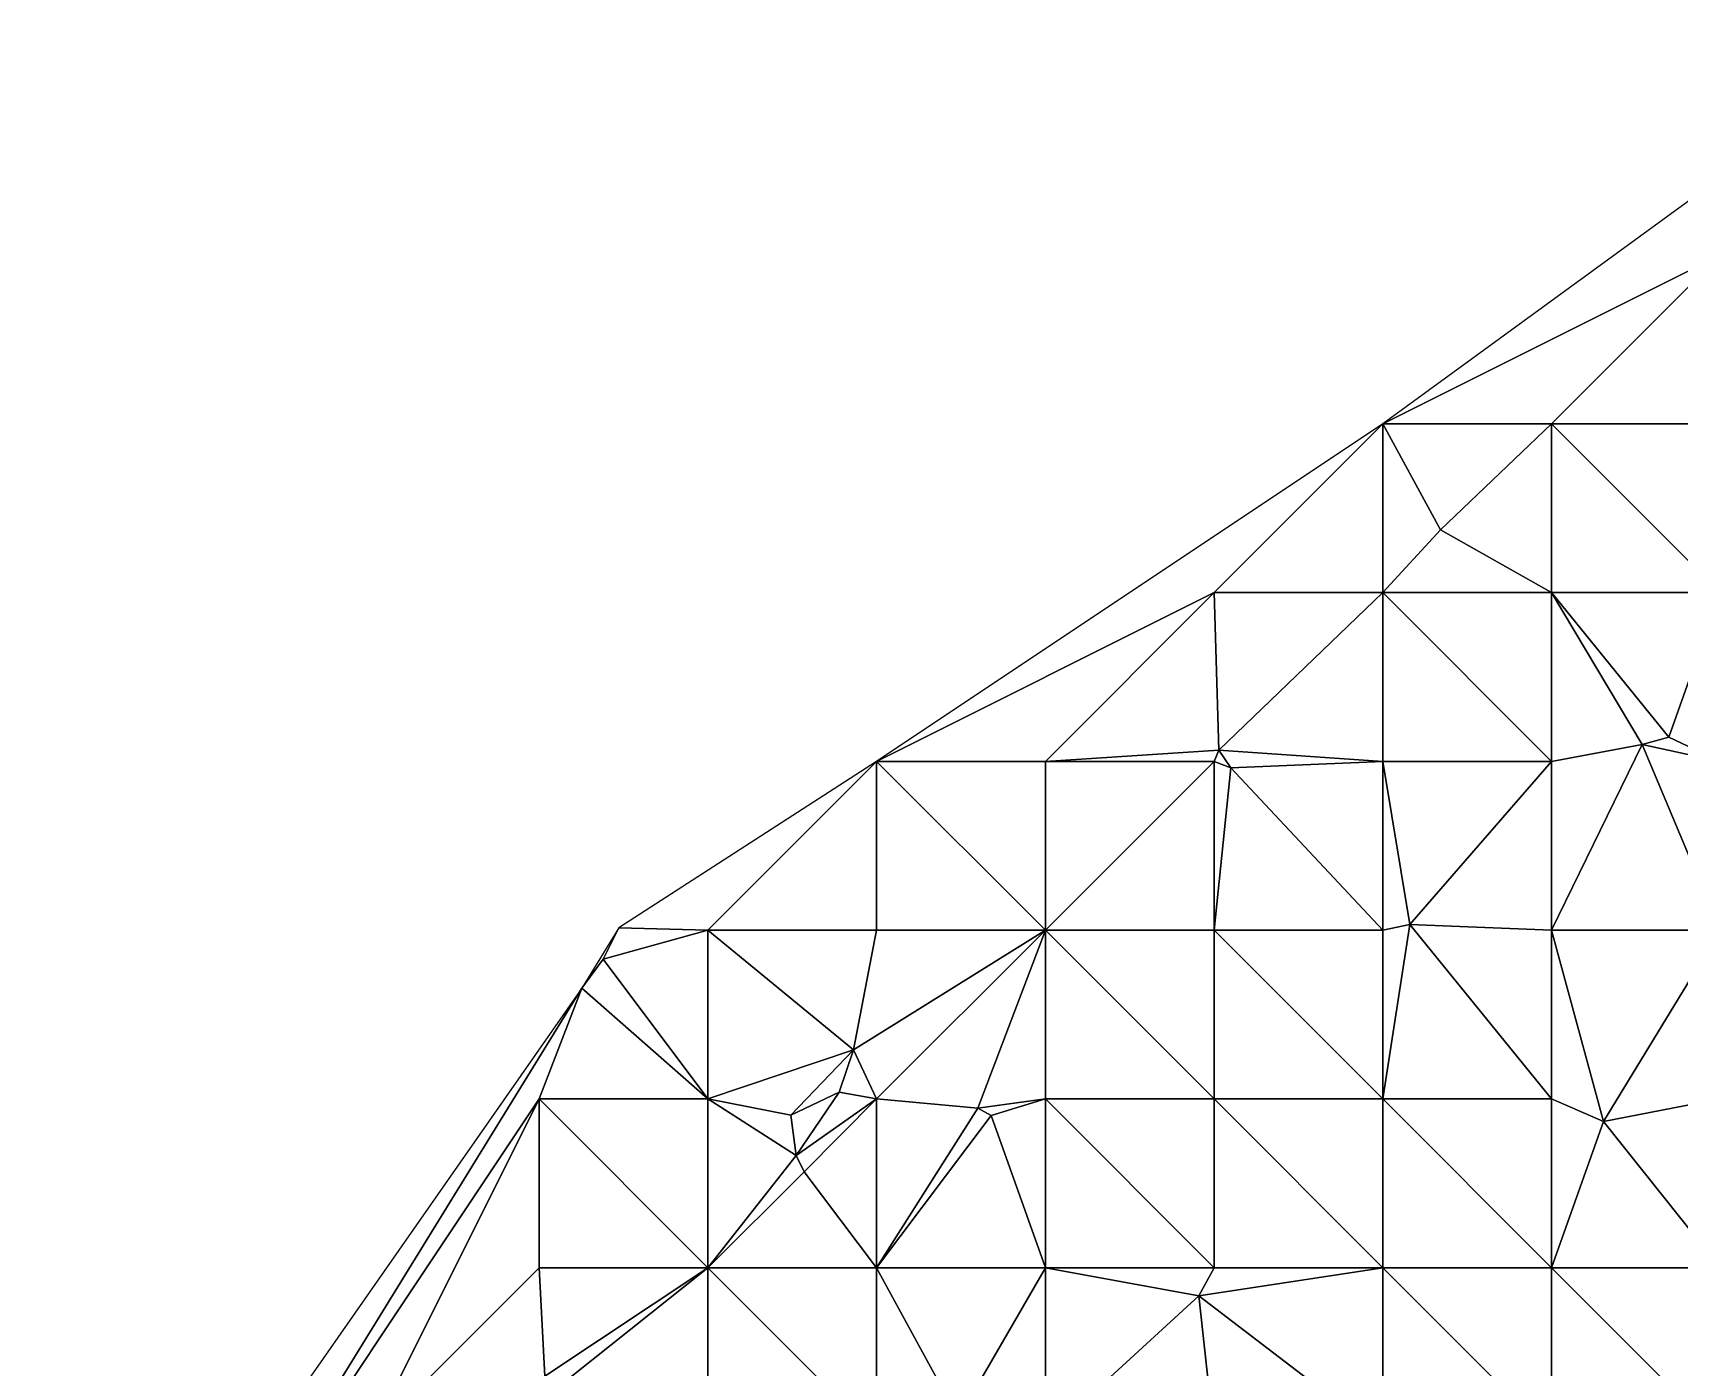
# Model space of a CAD drawing. Header units: metres. Extents: x 437165 to 437677, y 9614568 to 9615020.
# Drawn here: x 437355.3 to 437452.9, y 9614882.1 to 9614961.2 of the extents above; entities that cross this region are included whole.
import ezdxf

# ---------------------------------------------------------------- set-up
doc = ezdxf.new("R2010")
doc.units = ezdxf.units.M
doc.layers.add('Superfície', color=151, linetype='Continuous')

msp = doc.modelspace()

# ---------------------------------------------------------------- linework, layer by layer
at = {"layer": 'Superfície', "color": 70, "linetype": 'Continuous', "lineweight": -3}
for points in [[(437435.315, 9614938.014, 110.14), (437455.315, 9614948.014, 110.124), (437467.112, 9614961.174, 109.608)], [(437435.315, 9614938.014, 110.14), (437445.315, 9614938.014, 110.514), (437455.315, 9614948.014, 110.124)], [(437405.315, 9614918.014, 110.503), (437425.315, 9614928.014, 110.562), (437435.315, 9614938.014, 110.14)], [(437425.315, 9614928.014, 110.562), (437435.315, 9614928.014, 111.054), (437435.315, 9614938.014, 110.14)], [(437435.315, 9614928.014, 111.054), (437438.727, 9614931.734, 110.741), (437435.315, 9614938.014, 110.14)], [(437435.315, 9614938.014, 110.14), (437438.727, 9614931.734, 110.741), (437445.315, 9614938.014, 110.514)], [(437445.315, 9614928.014, 111.453), (437445.315, 9614938.014, 110.514), (437438.727, 9614931.734, 110.741)], [(437455.315, 9614928.014, 112.026), (437455.315, 9614938.014, 111.204), (437445.315, 9614938.014, 110.514)], [(437435.315, 9614918.014, 112.081), (437435.315, 9614928.014, 111.054), (437425.593, 9614918.673, 111.833)], [(437435.315, 9614918.014, 112.081), (437445.315, 9614918.014, 112.37), (437435.315, 9614928.014, 111.054)], [(437445.315, 9614918.014, 112.37), (437445.315, 9614928.014, 111.453), (437435.315, 9614928.014, 111.054)], [(437445.315, 9614918.014, 112.37), (437450.676, 9614919.013, 112.53), (437445.315, 9614928.014, 111.453)], [(437445.315, 9614928.014, 111.453), (437450.676, 9614919.013, 112.53), (437452.27, 9614919.449, 112.537)], [(437445.315, 9614928.014, 111.453), (437452.27, 9614919.449, 112.537), (437455.315, 9614928.014, 112.026)], [(437455.315, 9614918.014, 112.669), (437455.315, 9614928.014, 112.026), (437452.27, 9614919.449, 112.537)], [(437455.315, 9614918.014, 112.669), (437452.27, 9614919.449, 112.537), (437450.676, 9614919.013, 112.53)], [(437445.315, 9614908.014, 113.027), (437450.676, 9614919.013, 112.53), (437445.315, 9614918.014, 112.37)], [(437445.315, 9614908.014, 113.027), (437455.315, 9614908.014, 113.219), (437450.676, 9614919.013, 112.53)], [(437455.315, 9614908.014, 113.219), (437455.315, 9614918.014, 112.669), (437450.676, 9614919.013, 112.53)], [(437395.315, 9614908.014, 110.91), (437405.315, 9614918.014, 110.503), (437390.04, 9614908.152, 110.65)], [(437395.315, 9614908.014, 110.91), (437405.315, 9614908.014, 111.389), (437405.315, 9614918.014, 110.503)], [(437405.315, 9614908.014, 111.389), (437415.315, 9614908.014, 111.932), (437405.315, 9614918.014, 110.503)], [(437415.315, 9614908.014, 111.932), (437415.315, 9614918.014, 111.054), (437405.315, 9614918.014, 110.503)], [(437415.315, 9614908.014, 111.932), (437425.315, 9614908.014, 112.474), (437425.315, 9614918.014, 111.898)], [(437425.315, 9614908.014, 112.474), (437435.315, 9614908.014, 112.81), (437426.311, 9614917.63, 112.112)], [(437435.315, 9614908.014, 112.81), (437435.315, 9614918.014, 112.081), (437426.311, 9614917.63, 112.112)], [(437435.315, 9614908.014, 112.81), (437436.924, 9614908.354, 112.836), (437435.315, 9614918.014, 112.081)], [(437435.315, 9614918.014, 112.081), (437436.924, 9614908.354, 112.836), (437445.315, 9614918.014, 112.37)], [(437445.315, 9614908.014, 113.027), (437445.315, 9614918.014, 112.37), (437436.924, 9614908.354, 112.836)], [(437395.315, 9614908.014, 110.91), (437390.04, 9614908.152, 110.65), (437389.105, 9614906.306, 110.758)], [(437395.315, 9614898.014, 111.495), (437395.315, 9614908.014, 110.91), (437389.105, 9614906.306, 110.758)], [(437395.315, 9614898.014, 111.495), (437403.935, 9614900.926, 111.674), (437395.315, 9614908.014, 110.91)], [(437395.315, 9614908.014, 110.91), (437403.935, 9614900.926, 111.674), (437405.315, 9614908.014, 111.389)], [(437405.315, 9614908.014, 111.389), (437403.935, 9614900.926, 111.674), (437415.315, 9614908.014, 111.932)], [(437405.315, 9614898.014, 111.941), (437415.315, 9614908.014, 111.932), (437403.935, 9614900.926, 111.674)], [(437405.315, 9614898.014, 111.941), (437411.314, 9614897.472, 112.343), (437415.315, 9614908.014, 111.932)], [(437415.315, 9614898.014, 112.534), (437415.315, 9614908.014, 111.932), (437411.314, 9614897.472, 112.343)], [(437415.315, 9614898.014, 112.534), (437425.315, 9614898.014, 113.018), (437415.315, 9614908.014, 111.932)], [(437425.315, 9614898.014, 113.018), (437425.315, 9614908.014, 112.474), (437415.315, 9614908.014, 111.932)], [(437425.315, 9614898.014, 113.018), (437435.315, 9614898.014, 113.359), (437425.315, 9614908.014, 112.474)], [(437435.315, 9614898.014, 113.359), (437435.315, 9614908.014, 112.81), (437425.315, 9614908.014, 112.474)], [(437435.315, 9614898.014, 113.359), (437436.924, 9614908.354, 112.836), (437435.315, 9614908.014, 112.81)], [(437435.315, 9614898.014, 113.359), (437445.315, 9614898.014, 113.584), (437436.924, 9614908.354, 112.836)], [(437445.315, 9614898.014, 113.584), (437445.315, 9614908.014, 113.027), (437436.924, 9614908.354, 112.836)], [(437445.315, 9614898.014, 113.584), (437448.4, 9614896.684, 113.72), (437445.315, 9614908.014, 113.027)], [(437445.315, 9614908.014, 113.027), (437448.4, 9614896.684, 113.72), (437455.315, 9614908.014, 113.219)], [(437455.315, 9614898.014, 113.877), (437455.315, 9614908.014, 113.219), (437448.4, 9614896.684, 113.72)], [(437395.315, 9614898.014, 111.495), (437389.105, 9614906.306, 110.758), (437387.836, 9614904.577, 110.75)], [(437355.315, 9614858.014, 112.217), (437365.315, 9614868.014, 112.052), (437387.836, 9614904.577, 110.75)], [(437365.315, 9614868.014, 112.052), (437385.315, 9614898.014, 111.065), (437387.836, 9614904.577, 110.75)], [(437385.315, 9614898.014, 111.065), (437395.315, 9614898.014, 111.495), (437387.836, 9614904.577, 110.75)], [(437395.315, 9614898.014, 111.495), (437400.229, 9614897.062, 111.573), (437403.935, 9614900.926, 111.674)], [(437403.105, 9614898.428, 111.749), (437403.935, 9614900.926, 111.674), (437400.229, 9614897.062, 111.573)], [(437405.315, 9614898.014, 111.941), (437403.935, 9614900.926, 111.674), (437403.105, 9614898.428, 111.749)], [(437365.315, 9614868.014, 112.052), (437375.315, 9614878.014, 111.891), (437385.315, 9614898.014, 111.065)], [(437375.315, 9614878.014, 111.891), (437385.315, 9614888.014, 111.753), (437385.315, 9614898.014, 111.065)], [(437385.315, 9614888.014, 111.753), (437395.315, 9614888.014, 112.222), (437385.315, 9614898.014, 111.065)], [(437395.315, 9614888.014, 112.222), (437395.315, 9614898.014, 111.495), (437385.315, 9614898.014, 111.065)], [(437405.315, 9614888.014, 112.731), (437405.315, 9614898.014, 111.941), (437401.027, 9614893.706, 112.066)], [(437405.315, 9614888.014, 112.731), (437411.314, 9614897.472, 112.343), (437405.315, 9614898.014, 111.941)], [(437415.315, 9614898.014, 112.534), (437411.314, 9614897.472, 112.343), (437412.104, 9614897.036, 112.413)], [(437415.315, 9614888.014, 113.237), (437415.315, 9614898.014, 112.534), (437412.104, 9614897.036, 112.413)], [(437415.315, 9614888.014, 113.237), (437425.315, 9614888.014, 113.689), (437415.315, 9614898.014, 112.534)], [(437425.315, 9614888.014, 113.689), (437425.315, 9614898.014, 113.018), (437415.315, 9614898.014, 112.534)], [(437425.315, 9614888.014, 113.689), (437435.315, 9614888.014, 114.037), (437425.315, 9614898.014, 113.018)], [(437435.315, 9614888.014, 114.037), (437435.315, 9614898.014, 113.359), (437425.315, 9614898.014, 113.018)], [(437435.315, 9614888.014, 114.037), (437445.315, 9614888.014, 114.356), (437435.315, 9614898.014, 113.359)], [(437445.315, 9614888.014, 114.356), (437445.315, 9614898.014, 113.584), (437435.315, 9614898.014, 113.359)], [(437445.315, 9614888.014, 114.356), (437448.4, 9614896.684, 113.72), (437445.315, 9614898.014, 113.584)], [(437455.315, 9614888.014, 114.738), (437455.315, 9614898.014, 113.877), (437448.4, 9614896.684, 113.72)], [(437405.315, 9614888.014, 112.731), (437412.104, 9614897.036, 112.413), (437411.314, 9614897.472, 112.343)], [(437405.315, 9614888.014, 112.731), (437415.315, 9614888.014, 113.237), (437412.104, 9614897.036, 112.413)], [(437445.315, 9614888.014, 114.356), (437455.315, 9614888.014, 114.738), (437448.4, 9614896.684, 113.72)], [(437395.315, 9614888.014, 112.222), (437405.315, 9614888.014, 112.731), (437401.027, 9614893.706, 112.066)], [(437375.315, 9614878.014, 111.891), (437385.659, 9614881.601, 112.212), (437385.315, 9614888.014, 111.753)], [(437385.315, 9614888.014, 111.753), (437385.659, 9614881.601, 112.212), (437395.315, 9614888.014, 112.222)], [(437395.315, 9614888.014, 112.222), (437385.659, 9614881.601, 112.212), (437386.185, 9614880.746, 112.169)], [(437395.315, 9614878.014, 112.897), (437395.315, 9614888.014, 112.222), (437386.185, 9614880.746, 112.169)], [(437395.315, 9614878.014, 112.897), (437405.315, 9614878.014, 113.476), (437395.315, 9614888.014, 112.222)], [(437405.315, 9614878.014, 113.476), (437405.315, 9614888.014, 112.731), (437395.315, 9614888.014, 112.222)], [(437405.315, 9614878.014, 113.476), (437410.158, 9614879.105, 113.678), (437405.315, 9614888.014, 112.731)], [(437405.315, 9614888.014, 112.731), (437410.158, 9614879.105, 113.678), (437415.315, 9614888.014, 113.237)], [(437415.315, 9614878.014, 113.929), (437415.315, 9614888.014, 113.237), (437410.158, 9614879.105, 113.678)], [(437415.315, 9614878.014, 113.929), (437424.403, 9614886.35, 113.776), (437415.315, 9614888.014, 113.237)], [(437415.315, 9614888.014, 113.237), (437424.403, 9614886.35, 113.776), (437425.315, 9614888.014, 113.689)], [(437425.315, 9614888.014, 113.689), (437424.403, 9614886.35, 113.776), (437435.315, 9614888.014, 114.037)], [(437435.315, 9614878.014, 114.817), (437435.315, 9614888.014, 114.037), (437424.403, 9614886.35, 113.776)], [(437435.315, 9614878.014, 114.817), (437445.315, 9614878.014, 115.183), (437435.315, 9614888.014, 114.037)], [(437445.315, 9614878.014, 115.183), (437445.315, 9614888.014, 114.356), (437435.315, 9614888.014, 114.037)], [(437445.315, 9614878.014, 115.183), (437455.315, 9614878.014, 115.519), (437445.315, 9614888.014, 114.356)], [(437455.315, 9614878.014, 115.519), (437455.315, 9614888.014, 114.738), (437445.315, 9614888.014, 114.356)], [(437415.315, 9614878.014, 113.929), (437425.315, 9614878.014, 114.338), (437424.403, 9614886.35, 113.776)], [(437425.315, 9614878.014, 114.338), (437435.315, 9614878.014, 114.817), (437424.403, 9614886.35, 113.776)]]:
    msp.add_3dface(points, dxfattribs=at)
at = {"layer": 'Superfície', "color": 90, "linetype": 'Continuous', "lineweight": -3}
for points in [[(437445.315, 9614938.014, 110.514), (437455.315, 9614938.014, 111.204), (437455.315, 9614948.014, 110.124)], [(437445.315, 9614928.014, 111.453), (437455.315, 9614928.014, 112.026), (437445.315, 9614938.014, 110.514)], [(437435.315, 9614928.014, 111.054), (437445.315, 9614928.014, 111.453), (437438.727, 9614931.734, 110.741)], [(437405.315, 9614918.014, 110.503), (437415.315, 9614918.014, 111.054), (437425.315, 9614928.014, 110.562)], [(437415.315, 9614918.014, 111.054), (437425.593, 9614918.673, 111.833), (437425.315, 9614928.014, 110.562)], [(437425.315, 9614928.014, 110.562), (437425.593, 9614918.673, 111.833), (437435.315, 9614928.014, 111.054)], [(437415.315, 9614918.014, 111.054), (437425.315, 9614918.014, 111.898), (437425.593, 9614918.673, 111.833)], [(437415.315, 9614908.014, 111.932), (437425.315, 9614918.014, 111.898), (437415.315, 9614918.014, 111.054)], [(437425.315, 9614908.014, 112.474), (437426.311, 9614917.63, 112.112), (437425.315, 9614918.014, 111.898)], [(437395.315, 9614888.014, 112.222), (437400.552, 9614894.667, 112.197), (437395.315, 9614898.014, 111.495)], [(437405.315, 9614898.014, 111.941), (437403.105, 9614898.428, 111.749), (437400.552, 9614894.667, 112.197)], [(437405.315, 9614898.014, 111.941), (437400.552, 9614894.667, 112.197), (437401.027, 9614893.706, 112.066)], [(437395.315, 9614888.014, 112.222), (437401.027, 9614893.706, 112.066), (437400.552, 9614894.667, 112.197)]]:
    msp.add_3dface(points, dxfattribs=at)
at = {"layer": 'Superfície', "color": 110, "linetype": 'Continuous', "lineweight": -3}
for points in [[(437425.315, 9614918.014, 111.898), (437426.311, 9614917.63, 112.112), (437425.593, 9614918.673, 111.833)], [(437435.315, 9614918.014, 112.081), (437425.593, 9614918.673, 111.833), (437426.311, 9614917.63, 112.112)], [(437395.315, 9614898.014, 111.495), (437400.552, 9614894.667, 112.197), (437400.229, 9614897.062, 111.573)], [(437400.552, 9614894.667, 112.197), (437403.105, 9614898.428, 111.749), (437400.229, 9614897.062, 111.573)]]:
    msp.add_3dface(points, dxfattribs=at)
at = {"layer": 'Superfície', "color": 141, "linetype": 'Continuous', "lineweight": -3}
msp.add_3dface([(437389.105, 9614906.306, 110.758), (437390.04, 9614908.152, 110.65), (437387.836, 9614904.577, 110.75)], dxfattribs=at)

doc.saveas('drawing.dxf')
